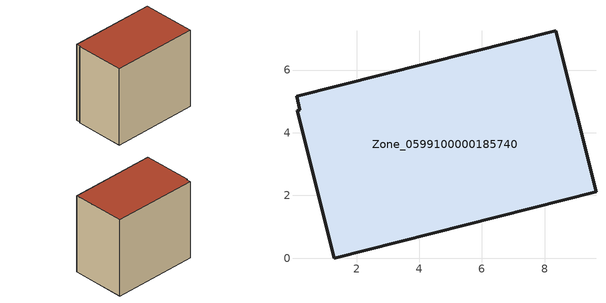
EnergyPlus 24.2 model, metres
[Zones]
Zone_0599100000185740
 floor ground (C_G): 0.19,4.73 0.09,5.16 8.35,7.25 9.64,2.11 1.29,0 0.11,4.71 z0
 wall outside (C_F): 9.64,2.11 8.35,7.25 0.09,5.16 0.19,4.73 0.11,4.71 1.29,0 9.64,2.11 z0:7.86
 roof outside (C_R): 0.09,5.16 0.19,4.73 0.11,4.71 1.29,0 9.64,2.11 8.35,7.25 z7.86
[BUILDING]
Pand.0599100000185740: North Axis=0; Terrain=City; Loads Convergence Tolerance Value=0.04; Temperature Convergence Tolerance Value=0.4; Solar Distribution=FullExterior; Maximum Number of Warmup Days=25; Minimum Number of Warmup Days=1
[Site:Location]
Rotterdam.The.Hague.AP_ZH_NLD Design_Conditions: Latitude=51.96; Longitude=4.45; Time Zone=1; Elevation=-4.5
[SITE:GROUNDTEMPERATURE:BUILDINGSURFACE]
18, 18, 18, 18, 18, 18, 18, 18, 18, 18, 18, 18
[MATERIAL] Thermal Absorptance=0.9; Solar Absorptance=0.7; Visible Absorptance=0.7
Name | Roughness | Thickness | Conductivity | Density | Specific Heat
G.TC.1975-1991 | MediumSmooth | 0.15 | 0.288461 | 540 | 1210
F.TC.1975-1991 | Rough | 0.3 | 0.230769 | 1920 | 840
R.TC.1975-1991 | MediumRough | 0.2 | 0.153846 | 1500 | 1000
[CONSTRUCTION]
C_G: G.TC.1975-1991
C_F: F.TC.1975-1991
C_R: R.TC.1975-1991
[ZONE]
Zone_0599100000185740: Type=1; Multiplier=1; Ceiling Height=Autocalculate; Volume=Autocalculate; Floor Area=autocalculate; Part of Total Floor Area=Yes
[ZONEINFILTRATION:DESIGNFLOWRATE]
Infil_Zone_0599100000185740: Zone or ZoneList or Space or SpaceList=Zone_0599100000185740; Schedule=AlwaysOn; Design Flow Rate Calculation Method=Flow/Area; Flow Rate per Floor Area=0.003; Constant Term Coefficient=1; Temperature Term Coefficient=0; Velocity Term Coefficient=0; Velocity Squared Term Coefficient=0
[HVACTEMPLATE:ZONE:IDEALLOADSAIRSYSTEM]
Zone_0599100000185740: Maximum Heating Supply Air Temperature=50; Minimum Cooling Supply Air Temperature=13; Maximum Heating Supply Air Humidity Ratio=0.0156; Minimum Cooling Supply Air Humidity Ratio=0.0077; Heating Limit=NoLimit; Cooling Limit=NoLimit; Dehumidification Control Type=ConstantSensibleHeatRatio; Cooling Sensible Heat Ratio=0.7; Dehumidification Setpoint=60; Humidification Control Type=None; Humidification Setpoint=30; Outdoor Air Method=None; Outdoor Air Flow Rate per Person=0.00944; Outdoor Air Flow Rate per Zone Floor Area=0; Outdoor Air Flow Rate per Zone=0; Demand Controlled Ventilation Type=None; Outdoor Air Economizer Type=NoEconomizer; Heat Recovery Type=None; Sensible Heat Recovery Effectiveness=0.7; Latent Heat Recovery Effectiveness=0.65
[ZONECONTROL:THERMOSTAT]
ThermostatControl_Zone_0599100000185740: Zone or ZoneList=Zone_0599100000185740; Control Type Schedule=DualSetpointControlType; Control 1=Thermostat_Zone_0599100000185740; Temperature Difference Between Cutout And Setpoint=0
[THERMOSTATSETPOINT:DUALSETPOINT]
Thermostat_Zone_0599100000185740: Heating Setpoint Temperature Schedule=HeatingSetpoint_Zone_0599100000185740; Cooling Setpoint Temperature Schedule=CoolingSetpoint_Zone_0599100000185740
[SCHEDULE:COMPACT]
HeatingSetpoint_Zone_0599100000185740: Through: 12/31, For: AllDays, Until: 24:00, 21
CoolingSetpoint_Zone_0599100000185740: Through: 12/31, For: AllDays, Until: 24:00, 24
DualSetpointControlType: Through: 12/31, For: AllDays, Until: 24:00, 4
AlwaysOn: Through: 12/31, For: AllDays, Until: 24:00, 1
